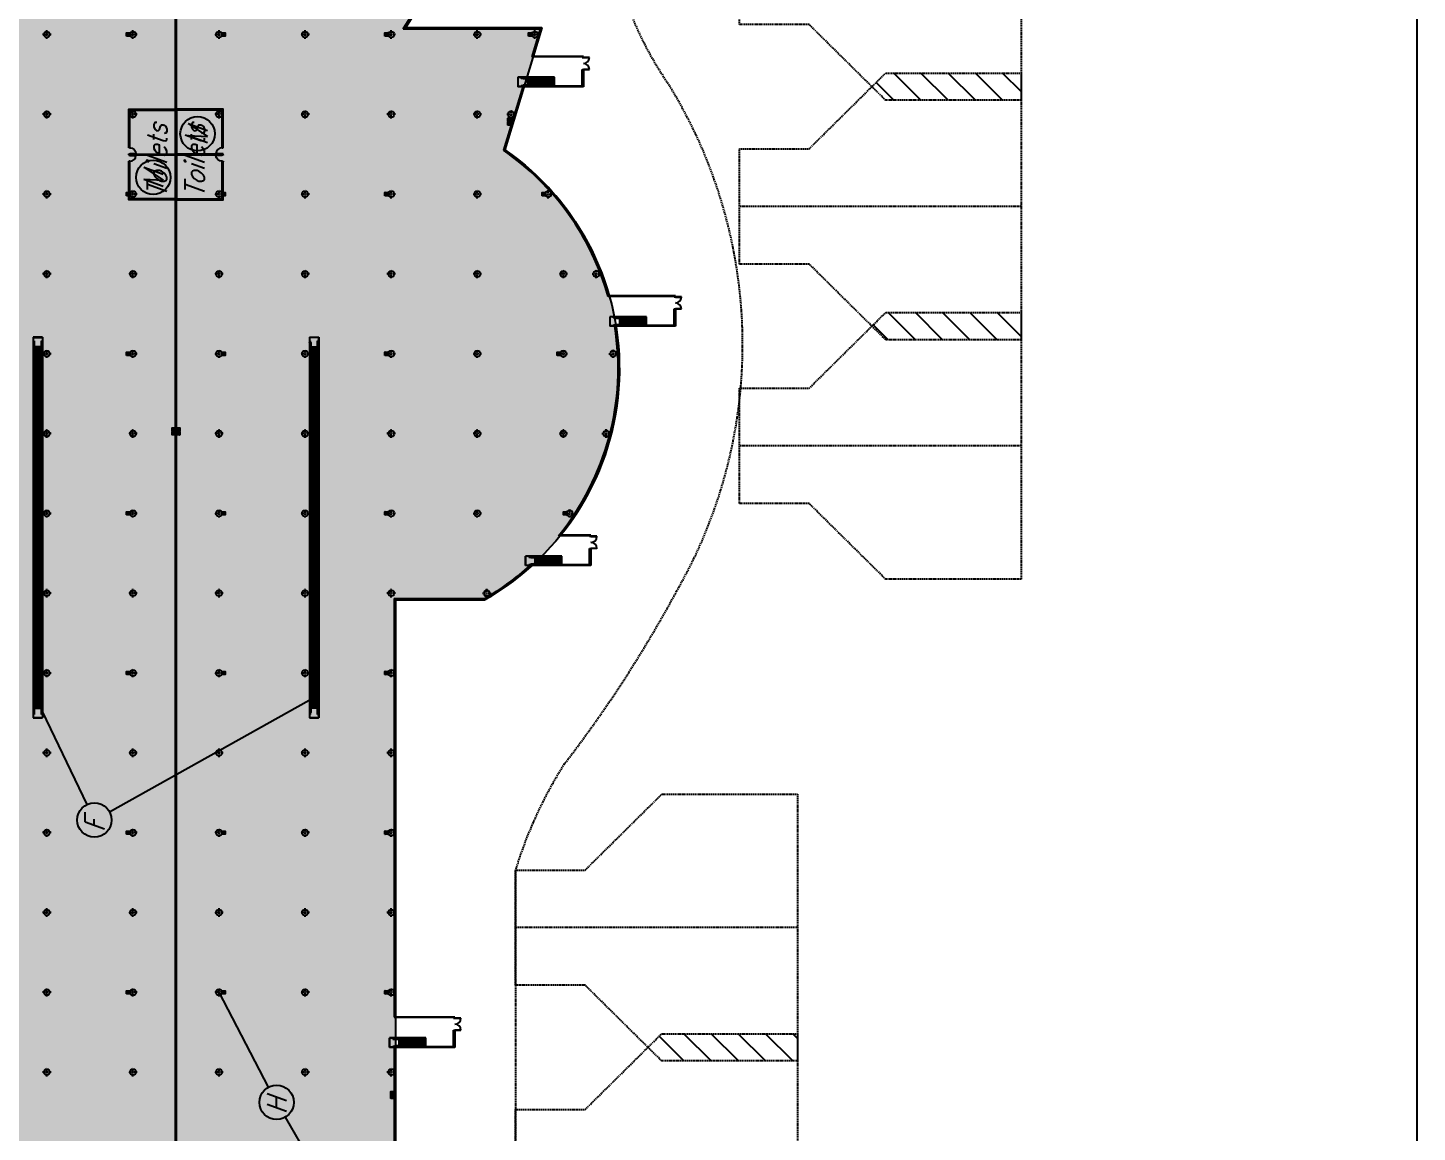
# Model space of a CAD drawing. Header units: millimetres. Extents: x -1 to 12300, y -1929 to 2470.
# Drawn here: x 6212 to 6441.1, y -812.4 to -630.3 of the extents above; entities that cross this region are included whole.
import ezdxf

# ---------------------------------------------------------------- set-up
doc = ezdxf.new("R2010")
doc.units = ezdxf.units.MM
doc.linetypes.add('DASHDOTBERNUZ', pattern=[0.8, 0.4, -0.2, 0, -0.2])
doc.linetypes.add('HIDDENBERNUZ', pattern=[0.3, 0.2, -0.1])
doc.layers.get('0').update_dxf_attribs({"color": 250})
for name, color, linetype in [('01C', 250, 'Continuous'), ('01TXT', 250, 'Continuous'), ('01TXTINCENDIext', 7, 'Continuous'), ('01TXTINCENDIman', 7, 'Continuous'), ('01TXTmaterial', 31, 'Continuous'), ('05CPIL', 250, 'Continuous'), ('0parquing', 250, 'HIDDENBERNUZ'), ('0serveis', 6, 'HIDDENBERNUZ'), ('0Terminal', 250, 'Continuous'), ('_coberta', 7, 'Continuous'), ('espais terminal', 9, 'Continuous')]:
    doc.layers.add(name, color=color, linetype=linetype)
for name, color, linetype, plot in [('_AUXILIAR', 135, 'Continuous', False), ('TR-AUX-OFICINES', 9, 'Continuous', False), ('viewport', 241, 'Continuous', False)]:
    doc.layers.add(name, color=color, linetype=linetype, plot=plot)
doc.styles.add('_PEGATINES', font='romans.shx', dxfattribs={"width": 0.9, "oblique": 20})
pattern_1 = [(90, (18.704966, 37.508332), (-0.01, 6e-19), [])]
pattern_2 = [(360, (37.508332, -17.139966), (2e-18, 0.01), [])]

# ---------------------------------------------------------------- blocks, each defined once
blk = doc.blocks.new('_PIL0')
at = {"color": 3, "linetype": 'DASHDOTBERNUZ', "ltscale": 0.4}
for p, q in [((0.7, 0), (-0.7, 0)), ((0, -0.7), (0, 0.7))]:
    blk.add_line(p, q, dxfattribs=at)
blk.add_circle((0, 0), 0.5)
blk = doc.blocks.new('CINTA')
at = {"layer": '01C', "linetype": 'Continuous'}
h = blk.add_hatch(dxfattribs=at)
h.set_pattern_fill('USER', color=256, scale=0.01, angle=90, pattern_type=0)
h.set_pattern_definition(pattern_1)
h.paths.add_polyline_path([(0.12, 0.58), (0.12, 62.2), (0.2, 62.2), (0.2, 0.58)])
h = blk.add_hatch(dxfattribs=at)
h.set_pattern_fill('USER', color=256, scale=0.01, angle=90, pattern_type=0)
h.set_pattern_definition(pattern_1)
h.paths.add_polyline_path([(1.37, 0.58), (1.37, 62.2), (1.44, 62.2), (1.44, 0.58)])
h = blk.add_hatch(dxfattribs=at)
h.set_pattern_fill('USER', color=256, scale=0.05, angle=90, pattern_type=0)
h.set_pattern_definition([(90, (28.7643, 81.89081), (-0.05, 3e-18), [])])
h.paths.add_polyline_path([(0.23, 61.2), (0.23, 1.58), (1.33, 1.58), (1.33, 61.2)])
h.paths.add_polyline_path([(0.79, 59.2), (0.79, 59.25), (0.78, 59.27), (0.77, 59.2)], flags=16)
h.paths.add_polyline_path([(0.78, 57.6), (0.79, 57.61), (0.8, 57.61), (0.79, 57.58)], flags=16)
for p, q in [((0, 62.78), (0, 0)), ((0.03, 62.78), (0, 62.78)), ((1.56, 62.78), (0.03, 62.78)), ((0.03, 62.75), (0.03, 0.03)), ((0.03, 62.75), (1.53, 62.75)), ((0.03, 61.87), (0.03, 61.89)), ((0.12, 62.2), (0.2, 62.2)), ((0.12, 0.58), (0.12, 62.2)), ((0.2, 62.2), (0.2, 0.58)), ((0.23, 61.89), (0.23, 61.9)), ((0.23, 61.87), (0.23, 61.89)), ((1.33, 61.9), (1.33, 61.87)), ((1.37, 62.2), (1.44, 62.2)), ((1.37, 0.58), (1.37, 62.2)), ((1.44, 0.58), (1.44, 62.2)), ((1.53, 62.75), (1.53, 0.03)), ((1.53, 61.89), (1.53, 61.87)), ((1.56, 62.78), (1.56, 0)), ((0.12, 61.87), (0.03, 61.87)), ((0.03, 61.31), (0.12, 61.31)), ((0.23, 61.87), (0.2, 61.87)), ((0.2, 61.31), (0.23, 61.31)), ((0.23, 61.2), (0.23, 61.87)), ((1.33, 61.2), (0.23, 61.2)), ((0.23, 57.01), (0.23, 61.2)), ((1.33, 61.87), (1.33, 61.2)), ((1.37, 61.87), (1.33, 61.87)), ((1.33, 61.31), (1.37, 61.31)), ((1.33, 61.2), (1.33, 56.77)), ((1.53, 61.87), (1.44, 61.87)), ((1.53, 61.31), (1.44, 61.31)), ((0.23, 6), (0.23, 57.01)), ((1.33, 56.77), (1.33, 5.76)), ((0.23, 1.58), (0.23, 6)), ((1.33, 5.76), (1.33, 1.58)), ((0, 0), (0.03, 0)), ((0.03, 1.47), (0.12, 1.47)), ((0.03, 0.88), (0.03, 0.91)), ((0.03, 0.91), (0.12, 0.91)), ((1.53, 0.03), (0.03, 0.03)), ((0.03, 0), (1.56, 0)), ((0.2, 0.58), (0.12, 0.58)), ((0.2, 1.47), (0.23, 1.47)), ((0.2, 0.91), (0.23, 0.91)), ((0.23, 1.58), (1.33, 1.58)), ((0.23, 0.91), (0.23, 1.58)), ((0.23, 0.89), (0.23, 0.91)), ((0.23, 0.88), (0.23, 0.89)), ((1.33, 1.58), (1.33, 0.91)), ((1.37, 1.47), (1.33, 1.47)), ((1.33, 0.91), (1.37, 0.91)), ((1.33, 0.91), (1.33, 0.88)), ((1.44, 0.58), (1.37, 0.58)), ((1.44, 1.47), (1.53, 1.47)), ((1.44, 0.91), (1.53, 0.91)), ((1.53, 0.91), (1.53, 0.88))]:
    blk.add_line(p, q, dxfattribs=at)
for centre, radius, start, end in [((0.05, 61.89), 0.0175, 109.4849, 173.4157), ((0.18, 61.51), 0.417, 97.1878, 108.3507), ((0.11, 61.5), 0.428, 74.9655, 77.6554), ((0.21, 61.9), 0.0175, 8.7267, 73.4382), ((1.35, 61.9), 0.0175, 106.5618, 171.2733), ((1.46, 61.5), 0.428, 102.3446, 105.0345), ((1.39, 61.51), 0.417, 71.6493, 82.8122), ((1.51, 61.89), 0.0175, 6.5843, 70.5151), ((0.05, 0.89), 0.0175, 186.5843, 250.5151), ((0.18, 1.27), 0.417, 251.6493, 262.8122), ((0.11, 1.28), 0.428, 282.3446, 285.0345), ((0.21, 0.88), 0.0175, 286.5618, 351.2733), ((1.35, 0.88), 0.0175, 188.7267, 253.4382), ((1.46, 1.28), 0.428, 254.9655, 257.6554), ((1.39, 1.27), 0.417, 277.1878, 288.3507), ((1.51, 0.89), 0.0175, 289.4849, 353.4157)]:
    blk.add_arc(centre, radius, start, end, dxfattribs=at)
blk = doc.blocks.new('A$C47A048D5')
at = {"layer": '01C', "linetype": 'Continuous'}
h = blk.add_hatch(dxfattribs=at)
h.set_pattern_fill('USER', color=256, scale=0.01, pattern_type=0)
h.set_pattern_definition(pattern_2)
h.paths.add_polyline_path([(6.02, 1.37), (6.02, 1.44), (0.57, 1.44), (0.57, 1.37)])
h = blk.add_hatch(dxfattribs=at)
h.set_pattern_fill('USER', color=256, scale=0.01, pattern_type=0)
h.set_pattern_definition(pattern_2)
h.paths.add_polyline_path([(6.02, 0.12), (6.02, 0.2), (0.57, 0.2), (0.57, 0.12)])
for p, q in [((6.02, 1.56), (0, 1.56)), ((0, 1.56), (0, 1.53)), ((0, 1.53), (0, 0)), ((6.02, 0), (0, 0)), ((6.02, 1.53), (0.03, 1.53)), ((0.03, 0.03), (0.03, 1.53)), ((6.02, 0.03), (0.03, 0.03)), ((0.57, 1.37), (0.57, 1.44)), ((0.57, 1.44), (6.02, 1.44)), ((6.02, 1.37), (0.57, 1.37)), ((0.57, 0.12), (0.57, 0.2)), ((0.57, 0.2), (6.02, 0.2)), ((0.57, 0.12), (6.02, 0.12)), ((0.88, 1.53), (0.91, 1.53)), ((0.88, 1.33), (0.89, 1.33)), ((0.91, 0.23), (0.88, 0.23)), ((0.91, 0.03), (0.88, 0.03)), ((0.89, 1.33), (0.91, 1.33)), ((0.91, 1.53), (0.91, 1.44)), ((0.91, 1.37), (0.91, 1.33)), ((0.91, 1.33), (1.58, 1.33)), ((1.58, 0.23), (0.91, 0.23)), ((0.91, 0.23), (0.91, 0.2)), ((0.91, 0.12), (0.91, 0.03)), ((1.47, 1.53), (1.47, 1.44)), ((1.47, 1.37), (1.47, 1.33)), ((1.47, 0.2), (1.47, 0.23)), ((1.47, 0.12), (1.47, 0.03)), ((1.58, 1.33), (1.58, 0.23)), ((1.58, 1.33), (6, 1.33)), ((1.58, 1.28), (6.02, 1.28)), ((1.58, 1.23), (6.02, 1.23)), ((1.58, 1.18), (6.02, 1.18)), ((1.58, 1.13), (6.02, 1.13)), ((1.58, 1.08), (6.02, 1.08)), ((1.58, 1.03), (6.02, 1.03)), ((1.58, 0.98), (6.02, 0.98)), ((1.58, 0.93), (6.02, 0.93)), ((1.58, 0.88), (6.02, 0.88)), ((1.58, 0.83), (6.02, 0.83)), ((1.58, 0.78), (6.02, 0.78)), ((1.58, 0.73), (6.02, 0.73)), ((1.58, 0.68), (6.02, 0.68)), ((1.58, 0.63), (6.02, 0.63)), ((1.58, 0.58), (6.02, 0.58)), ((1.58, 0.53), (6.02, 0.53)), ((1.58, 0.48), (6.02, 0.48)), ((1.58, 0.43), (6.02, 0.43)), ((1.58, 0.38), (6.02, 0.38)), ((1.58, 0.33), (6.02, 0.33)), ((1.58, 0.28), (6.02, 0.28)), ((5.76, 0.23), (1.58, 0.23)), ((1.58, 0.23), (6.02, 0.23)), ((6.02, 0.23), (5.76, 0.23)), ((6, 1.33), (6.02, 1.33))]:
    blk.add_line(p, q, dxfattribs=at)
at = {"layer": '01C'}
blk.add_line((6.02, 0), (6.02, 1.56), dxfattribs=at)
at = {"layer": '01C', "linetype": 'Continuous'}
for centre, radius, start, end in [((1.27, 1.39), 0.417, 161.6493, 172.8122), ((1.27, 0.18), 0.417, 187.1878, 198.3507), ((1.28, 1.46), 0.428, 192.3446, 195.0345), ((0.88, 1.35), 0.0175, 196.5618, 261.2733), ((0.88, 0.21), 0.0175, 98.7267, 163.4382), ((1.28, 0.11), 0.428, 164.9655, 167.6554), ((0.89, 1.51), 0.0175, 96.5843, 160.5151), ((0.89, 0.05), 0.0175, 199.4849, 263.4157)]:
    blk.add_arc(centre, radius, start, end, dxfattribs=at)
blk = doc.blocks.new('Porta')
at = {"layer": '01C'}
for p, q in [((0, 0.03), (-1, 0.03)), ((-1, 0.03), (-1, 0)), ((-1, 0), (0, 0)), ((0, 1.08), (0, 1)), ((0.2, 1.08), (0, 1.08)), ((0, 1), (0.2, 1)), ((0, 0), (0, 0.03)), ((0, 0), (0, -0.08)), ((0.2, 0), (0, 0)), ((0.2, 1), (0.2, 1.08)), ((0.2, -0.08), (0.2, 0)), ((0, -0.08), (0.2, -0.08))]:
    blk.add_line(p, q, dxfattribs=at)
blk.add_arc((0, 0), 1, 90.0219, 178.0808, dxfattribs=at)
blk = doc.blocks.new('A$C3C027024')
at = {"layer": '01C', "xscale": -1, "rotation": 269.9999888699887}
blk.add_blockref('Porta', (0.11, -0.2), dxfattribs=at)
at = {"layer": '01C', "rotation": 89.99998887030172}
blk.add_blockref('Porta', (-0.11, -0.2), dxfattribs=at)
blk = doc.blocks.new('A$C527012DD')
at = {"layer": '01C'}
for p, q in [((0.2, 8.61), (0.2, 14.8)), ((0.2, 14.8), (7.7, 14.8)), ((0.2, 7.42), (0.2, 7.58)), ((0.2, 7.58), (7.7, 7.58)), ((0.2, 7.42), (7.7, 7.42)), ((0.2, 0.2), (0.2, 6.39)), ((7.7, 0.2), (0.2, 0.2))]:
    blk.add_line(p, q, dxfattribs=at)
for points in [[(0, 8.61), (0, 15), (7.9, 15), (7.9, 0), (0, 0), (0, 6.39)], [(0, 7.42), (0, 7.58)]]:
    blk.add_lwpolyline(points, dxfattribs=at)
at = {"layer": '_coberta', "rotation": 90}
blk.add_blockref('A$C3C027024', (0, 7.5), dxfattribs=at)
blk = doc.blocks.new('portadoble')
at = {"layer": '01C'}
for p, q in [((0, -0.2), (0, 0)), ((0, 0), (0.08, 0)), ((0.08, 0), (0.08, -0.2)), ((2.08, 0), (2.08, -0.2)), ((2.15, 0), (2.08, 0)), ((2.15, -0.2), (2.15, 0)), ((0.08, -0.2), (0, -0.2)), ((0.08, -1.2), (0.08, -0.2)), ((0.08, -0.2), (0.11, -0.2)), ((0.11, -1.2), (0.08, -1.2)), ((0.11, -0.2), (0.11, -1.2)), ((2.04, -0.2), (2.04, -1.2)), ((2.08, -0.2), (2.04, -0.2)), ((2.04, -1.2), (2.08, -1.2)), ((2.08, -1.2), (2.08, -0.2)), ((2.08, -0.2), (2.15, -0.2))]:
    blk.add_line(p, q, dxfattribs=at)
for centre, start, end in [((0.07, -0.2), 271.9192, 359.9782), ((2.08, -0.2), 180.0219, 268.0808)]:
    blk.add_arc(centre, 1, start, end, dxfattribs=at)
blk = doc.blocks.new('A$C39DC0D00')
at = {"layer": '01TXTINCENDIext'}
h = blk.add_hatch(color=7, dxfattribs=at)
h.dxf.hatch_style = 1
h.paths.add_polyline_path([(0.53, 0.54), (0, 0.54), (0, 0), (0.53, 0)])
h.paths.add_polyline_path([(0.51, 0.51), (0.51, 0.03, -0.414214), (0.5, 0.02), (0.03, 0.02, -0.414214), (0.02, 0.03), (0.02, 0.51, -0.414214), (0.03, 0.52), (0.5, 0.52, -0.414214)], flags=16)
h.paths.add_polyline_path([(0.35, 0.45), (0.34, 0.44), (0.34, 0.45), (0.33, 0.45), (0.32, 0.45), (0.32, 0.45), (0.31, 0.45), (0.31, 0.45), (0.29, 0.45), (0.27, 0.45), (0.27, 0.45), (0.27, 0.45), (0.27, 0.45), (0.27, 0.44), (0.27, 0.44), (0.28, 0.43), (0.28, 0.42, -0.120407), (0.33, 0.4, -0.22624), (0.33, 0.39), (0.33, 0.05, -0.414214), (0.32, 0.04), (0.21, 0.04, -0.414214), (0.19, 0.05), (0.19, 0.08), (0.17, 0.08), (0.17, 0.08), (0.17, 0.1), (0.17, 0.1), (0.17, 0.11), (0.17, 0.11), (0.17, 0.14), (0.17, 0.14), (0.17, 0.14), (0.17, 0.17), (0.16, 0.19), (0.14, 0.24), (0.13, 0.27), (0.12, 0.29), (0.12, 0.31), (0.11, 0.33), (0.11, 0.35), (0.11, 0.38), (0.12, 0.39), (0.13, 0.4), (0.14, 0.42), (0.15, 0.43), (0.16, 0.44), (0.18, 0.44), (0.2, 0.45), (0.22, 0.46), (0.24, 0.46), (0.25, 0.46), (0.25, 0.46), (0.28, 0.48), (0.31, 0.49), (0.33, 0.5), (0.33, 0.49), (0.32, 0.49), (0.29, 0.47), (0.28, 0.47), (0.29, 0.47), (0.31, 0.46), (0.33, 0.46), (0.35, 0.45), (0.35, 0.45)], flags=0)
h.paths.add_polyline_path([(0.25, 0.44), (0.25, 0.44), (0.25, 0.44), (0.25, 0.44), (0.25, 0.43), (0.24, 0.42, 0.110621), (0.2, 0.4, 0.22624), (0.19, 0.39), (0.19, 0.1), (0.19, 0.1), (0.18, 0.1), (0.18, 0.11), (0.19, 0.11), (0.19, 0.14), (0.18, 0.14), (0.18, 0.15), (0.18, 0.17), (0.17, 0.2), (0.16, 0.23), (0.14, 0.27), (0.13, 0.3), (0.13, 0.33), (0.12, 0.35), (0.13, 0.37), (0.13, 0.39), (0.14, 0.41), (0.16, 0.42), (0.18, 0.43), (0.21, 0.44), (0.22, 0.44)], flags=0)
h = blk.add_hatch(color=10, dxfattribs=at)
h.paths.add_polyline_path([(0.51, 0.51, 0.414214), (0.5, 0.52), (0.03, 0.52, 0.414214), (0.02, 0.51), (0.02, 0.03, 0.414214), (0.03, 0.02), (0.5, 0.02, 0.414214), (0.51, 0.03)])
h.paths.add_polyline_path([(0.12, 0.31), (0.11, 0.33), (0.11, 0.35), (0.11, 0.38), (0.12, 0.39), (0.13, 0.4), (0.14, 0.42), (0.15, 0.43), (0.16, 0.44), (0.18, 0.44), (0.2, 0.45), (0.22, 0.46), (0.24, 0.46), (0.25, 0.46), (0.25, 0.46), (0.28, 0.48), (0.31, 0.49), (0.33, 0.5), (0.33, 0.49), (0.32, 0.49), (0.29, 0.47), (0.28, 0.47), (0.29, 0.47), (0.31, 0.46), (0.33, 0.46), (0.35, 0.45), (0.35, 0.45), (0.35, 0.45), (0.34, 0.44), (0.34, 0.45), (0.33, 0.45), (0.32, 0.45), (0.32, 0.45), (0.31, 0.45), (0.31, 0.45), (0.29, 0.45), (0.27, 0.45), (0.27, 0.45), (0.27, 0.45), (0.27, 0.45), (0.27, 0.44), (0.27, 0.44), (0.28, 0.43), (0.28, 0.42, -0.120407), (0.33, 0.4, -0.22624), (0.33, 0.39), (0.33, 0.05, -0.414214), (0.32, 0.04), (0.21, 0.04, -0.414214), (0.19, 0.05), (0.19, 0.08), (0.17, 0.08), (0.17, 0.08), (0.17, 0.1), (0.17, 0.1), (0.17, 0.11), (0.17, 0.11), (0.17, 0.14), (0.17, 0.14), (0.17, 0.14), (0.17, 0.17), (0.16, 0.19), (0.14, 0.24), (0.13, 0.27), (0.12, 0.29)], flags=16)
h.paths.add_polyline_path([(0.13, 0.33), (0.12, 0.35), (0.13, 0.37), (0.13, 0.39), (0.14, 0.41), (0.16, 0.42), (0.18, 0.43), (0.21, 0.44), (0.22, 0.44), (0.25, 0.44), (0.25, 0.44), (0.25, 0.44), (0.25, 0.44), (0.25, 0.43), (0.24, 0.42, 0.110621), (0.2, 0.4, 0.22624), (0.19, 0.39), (0.19, 0.1), (0.19, 0.1), (0.18, 0.1), (0.18, 0.11), (0.19, 0.11), (0.19, 0.14), (0.18, 0.14), (0.18, 0.15), (0.18, 0.17), (0.17, 0.2), (0.16, 0.23), (0.14, 0.27), (0.13, 0.3)], flags=0)
h.paths.add_polyline_path([(0.19, 0.39, -0.22624), (0.2, 0.4, -0.110621), (0.24, 0.42), (0.25, 0.43), (0.25, 0.44), (0.25, 0.44), (0.25, 0.44), (0.25, 0.44), (0.22, 0.44), (0.21, 0.44), (0.18, 0.43), (0.16, 0.42), (0.14, 0.41), (0.13, 0.39), (0.13, 0.37), (0.12, 0.35), (0.13, 0.33), (0.13, 0.3), (0.14, 0.27), (0.16, 0.23), (0.17, 0.2), (0.18, 0.17), (0.18, 0.15), (0.18, 0.14), (0.19, 0.14), (0.19, 0.11), (0.18, 0.11), (0.18, 0.1), (0.19, 0.1), (0.19, 0.1)], flags=0)
h = blk.add_hatch(color=255, dxfattribs=at)
h.paths.add_polyline_path([(0.33, 0.39, 0.22624), (0.33, 0.4, 0.120407), (0.28, 0.42), (0.28, 0.43), (0.27, 0.44), (0.27, 0.44), (0.27, 0.45), (0.27, 0.45), (0.27, 0.45), (0.27, 0.45), (0.29, 0.45), (0.31, 0.45), (0.31, 0.45), (0.32, 0.45), (0.32, 0.45), (0.33, 0.45), (0.34, 0.45), (0.34, 0.44), (0.35, 0.45), (0.35, 0.45), (0.35, 0.45), (0.33, 0.46), (0.31, 0.46), (0.29, 0.47), (0.28, 0.47), (0.29, 0.47), (0.32, 0.49), (0.33, 0.49), (0.33, 0.5), (0.31, 0.49), (0.28, 0.48), (0.25, 0.46), (0.25, 0.46), (0.24, 0.46), (0.22, 0.46), (0.2, 0.45), (0.18, 0.44), (0.16, 0.44), (0.15, 0.43), (0.14, 0.42), (0.13, 0.4), (0.12, 0.39), (0.11, 0.38), (0.11, 0.35), (0.11, 0.33), (0.12, 0.31), (0.12, 0.29), (0.13, 0.27), (0.14, 0.24), (0.16, 0.19), (0.17, 0.17), (0.17, 0.14), (0.17, 0.14), (0.17, 0.14), (0.17, 0.11), (0.17, 0.11), (0.17, 0.1), (0.17, 0.1), (0.17, 0.08), (0.17, 0.08), (0.19, 0.08), (0.19, 0.05, 0.414214), (0.21, 0.04), (0.32, 0.04, 0.414214), (0.33, 0.05)])
h.paths.add_polyline_path([(0.19, 0.1), (0.19, 0.1), (0.18, 0.1), (0.18, 0.11), (0.19, 0.11), (0.19, 0.14), (0.18, 0.14), (0.18, 0.15), (0.18, 0.17), (0.17, 0.2), (0.16, 0.23), (0.14, 0.27), (0.13, 0.3), (0.13, 0.33), (0.12, 0.35), (0.13, 0.37), (0.13, 0.39), (0.14, 0.41), (0.16, 0.42), (0.18, 0.43), (0.21, 0.44), (0.22, 0.44), (0.25, 0.44), (0.25, 0.44), (0.25, 0.44), (0.25, 0.44), (0.25, 0.43), (0.24, 0.42, 0.110621), (0.2, 0.4, 0.22624), (0.19, 0.39)], flags=16)
blk.add_hatch(color=10, dxfattribs=at).paths.add_polyline_path([(0.19, 0.39, -0.22624), (0.2, 0.4, -0.110621), (0.24, 0.42), (0.25, 0.43), (0.25, 0.44), (0.25, 0.44), (0.25, 0.44), (0.25, 0.44), (0.22, 0.44), (0.21, 0.44), (0.18, 0.43), (0.16, 0.42), (0.14, 0.41), (0.13, 0.39), (0.13, 0.37), (0.12, 0.35), (0.13, 0.33), (0.13, 0.3), (0.14, 0.27), (0.16, 0.23), (0.17, 0.2), (0.18, 0.17), (0.18, 0.15), (0.18, 0.14), (0.19, 0.14), (0.19, 0.11), (0.18, 0.11), (0.18, 0.1), (0.19, 0.1), (0.19, 0.1)])
at = {"layer": '01TXTINCENDIext', "color": 255}
for p, q in [((0.02, 0.03), (0.02, 0.51)), ((0.03, 0.52), (0.5, 0.52)), ((0.5, 0.02), (0.03, 0.02)), ((0.51, 0.51), (0.51, 0.03))]:
    blk.add_line(p, q, dxfattribs=at)
at = {"layer": '01TXTINCENDIext', "color": 7}
blk.add_lwpolyline([(0, 0.54), (0.53, 0.54), (0.53, 0), (0, 0)], close=True, dxfattribs=at)
at = {"layer": '01TXTINCENDIext', "color": 255}
for points in [[(0.28, 0.42), (0.28, 0.43), (0.27, 0.44), (0.27, 0.44), (0.27, 0.45), (0.27, 0.45), (0.27, 0.45), (0.27, 0.45), (0.29, 0.45), (0.31, 0.45), (0.31, 0.45), (0.32, 0.45), (0.32, 0.45), (0.33, 0.45), (0.34, 0.45), (0.34, 0.44), (0.35, 0.45), (0.35, 0.45), (0.35, 0.45), (0.33, 0.46), (0.31, 0.46), (0.29, 0.47), (0.28, 0.47), (0.29, 0.47), (0.32, 0.49), (0.33, 0.49), (0.33, 0.5), (0.31, 0.49), (0.28, 0.48), (0.25, 0.46), (0.25, 0.46), (0.24, 0.46), (0.22, 0.46), (0.2, 0.45), (0.18, 0.44), (0.16, 0.44), (0.15, 0.43), (0.14, 0.42), (0.13, 0.4), (0.12, 0.39), (0.11, 0.38), (0.11, 0.35), (0.11, 0.33), (0.12, 0.31), (0.12, 0.29), (0.13, 0.27), (0.14, 0.24), (0.16, 0.19), (0.17, 0.17), (0.17, 0.14), (0.17, 0.14), (0.17, 0.14), (0.17, 0.11), (0.17, 0.11), (0.17, 0.1), (0.17, 0.1), (0.17, 0.08), (0.17, 0.08), (0.19, 0.08)], [(0.19, 0.1), (0.19, 0.1), (0.18, 0.1), (0.18, 0.11), (0.19, 0.11), (0.19, 0.14), (0.18, 0.14), (0.18, 0.15), (0.18, 0.17), (0.17, 0.2), (0.16, 0.23), (0.14, 0.27), (0.13, 0.3), (0.13, 0.33), (0.12, 0.35), (0.13, 0.37), (0.13, 0.39), (0.14, 0.41), (0.16, 0.42), (0.18, 0.43), (0.21, 0.44), (0.22, 0.44), (0.25, 0.44), (0.25, 0.44), (0.25, 0.44), (0.25, 0.44), (0.25, 0.43), (0.24, 0.42)], [(0.19, 0.39), (0.19, 0.1)]]:
    blk.add_lwpolyline(points, dxfattribs=at)
blk.add_lwpolyline([(0.19, 0.08), (0.19, 0.05, 0.414214), (0.21, 0.04), (0.32, 0.04, 0.414214), (0.33, 0.05), (0.33, 0.39)], format="xyb", dxfattribs=at)
for centre, radius, start, end in [((0.03, 0.51), 0.0144, 90, 180), ((0.03, 0.03), 0.0144, 180, 270), ((0.21, 0.39), 0.0128, 129.008, 180), ((0.26, 0.32), 0.105, 103.7582, 129.008), ((0.26, 0.32), 0.105, 50.992, 78.4551), ((0.32, 0.39), 0.0128, 0, 50.992), ((0.5, 0.51), 0.0144, 0, 90), ((0.5, 0.03), 0.0144, 270, 0)]:
    blk.add_arc(centre, radius, start, end, dxfattribs=at)
blk = doc.blocks.new('MANGERA')
at = {"layer": '01TXTINCENDIext'}
h = blk.add_hatch(color=7, dxfattribs=at)
h.dxf.hatch_style = 1
h.paths.add_polyline_path([(0.53, 0.54), (0, 0.54), (0, 0), (0.53, 0)])
h.paths.add_polyline_path([(0.03, 0.52), (0.5, 0.52, -0.414214), (0.51, 0.51), (0.51, 0.03, -0.414214), (0.5, 0.02), (0.03, 0.02, -0.414214), (0.02, 0.03), (0.02, 0.51, -0.414214)], flags=16)
h.paths.add_polyline_path([(0.1, 0.49), (0.11, 0.49), (0.11, 0.2), (0.1, 0.2)], flags=0)
h.paths.add_polyline_path([(0.15, 0.48), (0.15, 0.18, -1), (0.12, 0.18), (0.12, 0.48, -1)], flags=0)
h.paths.add_polyline_path([(0.19, 0.48), (0.19, 0.2, -1), (0.16, 0.2), (0.16, 0.48, -1)], flags=0)
h.paths.add_polyline_path([(0.22, 0.48), (0.22, 0.2, -1), (0.2, 0.2), (0.2, 0.48, -1)], flags=0)
h.paths.add_polyline_path([(0.26, 0.48), (0.26, 0.2, -1), (0.23, 0.2), (0.23, 0.48, -1)], flags=0)
h.paths.add_polyline_path([(0.3, 0.48), (0.3, 0.2, -1), (0.27, 0.2), (0.27, 0.48, -1)], flags=0)
h.paths.add_polyline_path([(0.31, 0.49), (0.31, 0.49), (0.31, 0.35), (0.37, 0.35, -25.210419), (0.37, 0.35), (0.31, 0.35), (0.31, 0.2), (0.31, 0.2)], flags=0)
h.paths.add_polyline_path([(0.11, 0.16), (0.15, 0.16), (0.15, 0.15), (0.11, 0.15)], flags=0)
h.paths.add_polyline_path([(0.4, 0.38), (0.4, 0.35), (0.37, 0.35, -0.36031)], flags=0)
h.paths.add_polyline_path([(0.12, 0.15), (0.15, 0.15), (0.15, 0.12), (0.12, 0.12)], flags=0)
h.paths.add_polyline_path([(0.37, 0.35), (0.4, 0.35), (0.4, 0.32, -0.36031)], flags=0)
h.paths.add_polyline_path([(0.41, 0.38, -0.36031), (0.44, 0.35), (0.41, 0.35)], flags=0)
h.paths.add_polyline_path([(0.11, 0.12), (0.15, 0.12), (0.15, 0.11), (0.11, 0.11)], flags=0)
h.paths.add_polyline_path([(0.41, 0.35), (0.44, 0.35, -0.36031), (0.41, 0.32)], flags=0)
h.paths.add_polyline_path([(0.12, 0.1), (0.15, 0.1), (0.14, 0.07), (0.12, 0.07)], flags=0)
h.paths.add_polyline_path([(0.13, 0.06), (0.14, 0.06), (0.14, 0.05), (0.13, 0.05)], flags=0)
h = blk.add_hatch(color=10, dxfattribs=at)
h.paths.add_polyline_path([(0.03, 0.52, 0.414214), (0.02, 0.51), (0.02, 0.03, 0.414214), (0.03, 0.02), (0.5, 0.02, 0.414214), (0.51, 0.03), (0.51, 0.51, 0.414214), (0.5, 0.52)])
h.paths.add_polyline_path([(0.37, 0.35), (0.31, 0.35), (0.31, 0.2), (0.31, 0.2), (0.31, 0.49), (0.31, 0.49), (0.31, 0.35), (0.37, 0.35, -25.210419)], flags=16)
h.paths.add_polyline_path([(0.41, 0.38, -0.36031), (0.44, 0.35), (0.41, 0.35)], flags=0)
h.paths.add_polyline_path([(0.4, 0.38), (0.4, 0.35), (0.37, 0.35, -0.36031)], flags=0)
h.paths.add_polyline_path([(0.44, 0.35, -0.36031), (0.41, 0.32), (0.41, 0.35)], flags=0)
h.paths.add_polyline_path([(0.4, 0.35), (0.4, 0.32, -0.36031), (0.37, 0.35)], flags=0)
h.paths.add_polyline_path([(0.3, 0.2, -1), (0.27, 0.2), (0.27, 0.48, -1), (0.3, 0.48)], flags=16)
h.paths.add_polyline_path([(0.26, 0.2, -1), (0.23, 0.2), (0.23, 0.48, -1), (0.26, 0.48)], flags=16)
h.paths.add_polyline_path([(0.22, 0.2, -1), (0.2, 0.2), (0.2, 0.48, -1), (0.22, 0.48)], flags=16)
h.paths.add_polyline_path([(0.19, 0.2, -1), (0.16, 0.2), (0.16, 0.48, -1), (0.19, 0.48)], flags=16)
h.paths.add_polyline_path([(0.15, 0.18, -1), (0.12, 0.18), (0.12, 0.48, -1), (0.15, 0.48)], flags=16)
h.paths.add_polyline_path([(0.11, 0.2), (0.1, 0.2), (0.1, 0.49), (0.11, 0.49)], flags=16)
h.paths.add_polyline_path([(0.15, 0.16), (0.15, 0.15), (0.11, 0.15), (0.11, 0.16)], flags=16)
h.paths.add_polyline_path([(0.15, 0.15), (0.15, 0.12), (0.12, 0.12), (0.12, 0.15)], flags=16)
h.paths.add_polyline_path([(0.15, 0.12), (0.15, 0.11), (0.11, 0.11), (0.11, 0.12)], flags=16)
h.paths.add_polyline_path([(0.15, 0.1), (0.14, 0.07), (0.12, 0.07), (0.12, 0.1)], flags=16)
h.paths.add_polyline_path([(0.14, 0.06), (0.14, 0.05), (0.13, 0.05), (0.13, 0.06)], flags=16)
h = blk.add_hatch(color=7, dxfattribs=at)
h.dxf.hatch_style = 1
h.paths.add_polyline_path([(0.15, 0.48, 1), (0.12, 0.48), (0.12, 0.18, 1), (0.15, 0.18)])
h.paths.add_polyline_path([(0.19, 0.48, 1), (0.16, 0.48), (0.16, 0.2, 1), (0.19, 0.2)])
h.paths.add_polyline_path([(0.22, 0.48, 1), (0.2, 0.48), (0.2, 0.2, 1), (0.22, 0.2)])
h.paths.add_polyline_path([(0.26, 0.48, 1), (0.23, 0.48), (0.23, 0.2, 1), (0.26, 0.2)])
h.paths.add_polyline_path([(0.3, 0.48, 1), (0.27, 0.48), (0.27, 0.2, 1), (0.3, 0.2)])
h.paths.add_polyline_path([(0.11, 0.49), (0.1, 0.49), (0.1, 0.2), (0.11, 0.2)])
h.paths.add_polyline_path([(0.31, 0.49), (0.31, 0.49), (0.31, 0.2), (0.31, 0.2)])
h.paths.add_polyline_path([(0.37, 0.35), (0.31, 0.35), (0.31, 0.35), (0.37, 0.35, 25.210419)])
h.paths.add_polyline_path([(0.37, 0.35), (0.4, 0.35), (0.4, 0.32, -0.36031)], flags=16)
h.paths.add_polyline_path([(0.37, 0.35, -0.36031), (0.4, 0.38), (0.4, 0.35)], flags=16)
h.paths.add_polyline_path([(0.41, 0.35), (0.44, 0.35, -0.36031), (0.41, 0.32)], flags=16)
h.paths.add_polyline_path([(0.41, 0.35), (0.41, 0.38, -0.36031), (0.44, 0.35)], flags=16)
h.paths.add_polyline_path([(0.15, 0.16), (0.11, 0.16), (0.11, 0.15), (0.15, 0.15)])
h.paths.add_polyline_path([(0.15, 0.15), (0.12, 0.15), (0.12, 0.12), (0.15, 0.12)])
h.paths.add_polyline_path([(0.15, 0.12), (0.11, 0.12), (0.11, 0.11), (0.15, 0.11)])
h.paths.add_polyline_path([(0.15, 0.1), (0.12, 0.1), (0.12, 0.07), (0.14, 0.07)])
h.paths.add_polyline_path([(0.14, 0.06), (0.13, 0.06), (0.13, 0.05), (0.14, 0.05)])
at = {"layer": '01TXTINCENDIext', "color": 255}
for p, q in [((0.02, 0.03), (0.02, 0.51)), ((0.03, 0.52), (0.5, 0.52)), ((0.5, 0.02), (0.03, 0.02)), ((0.37, 0.35), (0.31, 0.35)), ((0.37, 0.35), (0.31, 0.35)), ((0.4, 0.35), (0.37, 0.35)), ((0.4, 0.35), (0.37, 0.35)), ((0.4, 0.38), (0.4, 0.35)), ((0.4, 0.35), (0.4, 0.32)), ((0.41, 0.38), (0.41, 0.35)), ((0.41, 0.35), (0.41, 0.32)), ((0.44, 0.35), (0.41, 0.35)), ((0.44, 0.35), (0.41, 0.35)), ((0.51, 0.51), (0.51, 0.03))]:
    blk.add_line(p, q, dxfattribs=at)
at = {"layer": '01TXTINCENDIext', "color": 7}
blk.add_lwpolyline([(0, 0.54), (0.53, 0.54), (0.53, 0), (0, 0)], close=True, dxfattribs=at)
at = {"layer": '01TXTINCENDIext', "color": 255}
for points in [[(0.1, 0.49), (0.11, 0.49), (0.11, 0.2), (0.1, 0.2)], [(0.11, 0.16), (0.15, 0.16), (0.15, 0.15), (0.11, 0.15)], [(0.11, 0.12), (0.15, 0.12), (0.15, 0.11), (0.11, 0.11)], [(0.12, 0.15), (0.15, 0.15), (0.15, 0.12), (0.12, 0.12)], [(0.12, 0.1), (0.15, 0.1), (0.14, 0.07), (0.12, 0.07)], [(0.13, 0.06), (0.14, 0.06), (0.14, 0.05), (0.13, 0.05)], [(0.31, 0.49), (0.31, 0.49), (0.31, 0.2), (0.31, 0.2)]]:
    blk.add_lwpolyline(points, close=True, dxfattribs=at)
for points in [[(0.12, 0.18), (0.12, 0.48)], [(0.15, 0.48), (0.15, 0.18)], [(0.16, 0.2), (0.16, 0.48)], [(0.19, 0.48), (0.19, 0.2)], [(0.2, 0.2), (0.2, 0.48)], [(0.22, 0.48), (0.22, 0.2)], [(0.23, 0.2), (0.23, 0.48)], [(0.26, 0.48), (0.26, 0.2)], [(0.27, 0.2), (0.27, 0.48)], [(0.3, 0.48), (0.3, 0.2)]]:
    blk.add_lwpolyline(points, dxfattribs=at)
for centre, radius, start, end in [((0.03, 0.51), 0.0144, 90, 180), ((0.03, 0.03), 0.0144, 180, 270), ((0.13, 0.48), 0.0139, 0, 180), ((0.13, 0.18), 0.0139, 180, 0), ((0.17, 0.48), 0.0139, 0, 180), ((0.17, 0.2), 0.0139, 180, 0), ((0.21, 0.48), 0.0139, 0, 180), ((0.21, 0.2), 0.0139, 180, 0), ((0.25, 0.48), 0.0139, 0, 180), ((0.25, 0.2), 0.0139, 180, 0), ((0.29, 0.48), 0.0139, 0, 180), ((0.29, 0.2), 0.0139, 180, 0), ((0.41, 0.35), 0.0384, 184.543, 175.457), ((0.41, 0.35), 0.0325, 95.3708, 174.6292), ((0.41, 0.35), 0.0325, 185.3708, 264.6292), ((0.41, 0.35), 0.0325, 5.3708, 84.6292), ((0.41, 0.35), 0.0325, 275.3708, 354.6292), ((0.5, 0.51), 0.0144, 0, 90), ((0.5, 0.03), 0.0144, 270, 0)]:
    blk.add_arc(centre, radius, start, end, dxfattribs=at)
blk = doc.blocks.new('PULSADOR')
at = {"layer": '01TXTINCENDIext'}
h = blk.add_hatch(color=10, dxfattribs=at)
h.paths.add_polyline_path([(0.53, 0.54), (0, 0.54), (0, 0), (0.53, 0)])
h.paths.add_polyline_path([(0.03, 0.52), (0.5, 0.52, -0.414214), (0.51, 0.51), (0.51, 0.03, -0.414214), (0.5, 0.02), (0.03, 0.02, -0.414214), (0.02, 0.03), (0.02, 0.51, -0.414214)], flags=16)
h.paths.add_polyline_path([(0.43, 0.27, -1), (0.09, 0.27, -1)], flags=0)
h.paths.add_polyline_path([(0.34, 0.27, -1), (0.19, 0.27, -1)], flags=0)
h = blk.add_hatch(color=7, dxfattribs=at)
h.dxf.hatch_style = 1
h.paths.add_polyline_path([(0.51, 0.51, 0.414214), (0.5, 0.52), (0.03, 0.52, 0.414214), (0.02, 0.51), (0.02, 0.03, 0.414214), (0.03, 0.02), (0.5, 0.02, 0.414214), (0.51, 0.03)])
h.paths.add_polyline_path([(0.43, 0.27, -1), (0.09, 0.27, -1)], flags=16)
h.paths.add_polyline_path([(0.34, 0.27, -1), (0.19, 0.27, -1)], flags=0)
h = blk.add_hatch(color=7, dxfattribs=at)
h.dxf.hatch_style = 1
h.paths.add_polyline_path([(0.34, 0.27, 1), (0.19, 0.27, 1)])
at = {"layer": '01TXTINCENDIext', "color": 255}
for p, q in [((0.02, 0.03), (0.02, 0.51)), ((0.5, 0.02), (0.03, 0.02)), ((0.51, 0.51), (0.51, 0.03))]:
    blk.add_line(p, q, dxfattribs=at)
at = {"layer": '01TXTINCENDIext', "color": 7}
blk.add_lwpolyline([(0, 0.54), (0.53, 0.54), (0.53, 0), (0, 0)], close=True, dxfattribs=at)
for radius in [0.17, 0.075]:
    blk.add_circle((0.26, 0.27), radius, dxfattribs=at)
at = {"layer": '01TXTINCENDIext', "color": 255}
for centre, start, end in [((0.03, 0.51), 90, 180), ((0.03, 0.03), 180, 270), ((0.5, 0.51), 0, 90), ((0.5, 0.03), 270, 0)]:
    blk.add_arc(centre, 0.0144, start, end, dxfattribs=at)

msp = doc.modelspace()

# ---------------------------------------------------------------- hatches: boundary and pattern name
at = {"layer": '0parquing'}
h = msp.add_hatch(dxfattribs=at)
h.set_pattern_fill('ANSI31', color=256)
h.set_pattern_definition([(135, (7267.587, -1846.8883), (-2.245064, -2.245064), [])])
h.paths.add_polyline_path([(6099.895, -1049.445), (6099.895, -1056.945), (6135.853, -1056.945), (6139.026, -1053.195), (6135.853, -1049.445)])
h.paths.add_polyline_path([(6115.39, -976.945), (6115.39, -981.276), (6139.518, -981.276), (6135.853, -976.945)])
h.paths.add_polyline_path([(6115.39, -918.276), (6115.39, -923.162), (6144.383, -923.162), (6146.827, -920.719), (6144.383, -918.276)])
h.paths.add_polyline_path([(6115.39, -860.162), (6115.39, -867.662), (6144.383, -867.662), (6148.134, -863.912), (6144.383, -860.162)])
h.paths.add_polyline_path([(6115.39, -804.662), (6115.39, -812.162), (6144.383, -812.162), (6148.134, -808.412), (6144.383, -804.662)])
h.paths.add_polyline_path([(6078.453, -686.297), (6078.453, -693.797), (6107.446, -693.797), (6111.197, -690.047), (6107.446, -686.297)])
h.paths.add_polyline_path([(6118.866, -545.43), (6116.661, -552.599), (6144.373, -561.122), (6149.061, -558.64), (6146.577, -553.953)])
h.paths.add_polyline_path([(6135.181, -492.382), (6132.976, -499.551), (6160.688, -508.074), (6165.376, -505.592), (6162.892, -500.905)])
h.paths.add_polyline_path([(6287, -466.861), (6285.487, -469.68), (6288.323, -471.162), (6309.697, -464.589), (6308.374, -460.287)])
h.paths.add_polyline_path([(6298.611, -504.616), (6297.098, -507.435), (6299.934, -508.917), (6321.308, -502.343), (6319.985, -498.042)])
h.paths.add_polyline_path([(6310.223, -542.37), (6308.71, -545.19), (6311.546, -546.672), (6332.92, -540.098), (6331.597, -535.797)])
h.paths.add_polyline_path([(6353.465, -637.719), (6351.19, -639.969), (6353.465, -642.219), (6375.827, -642.219), (6375.827, -637.719)])
h.paths.add_polyline_path([(6353.465, -677.219), (6351.19, -679.469), (6353.465, -681.719), (6375.827, -681.719), (6375.827, -677.219)])
h.paths.add_polyline_path([(6316.528, -796.187), (6314.253, -798.437), (6316.528, -800.687), (6338.89, -800.687), (6338.89, -796.187)])
h.paths.add_polyline_path([(6316.528, -835.687), (6314.253, -837.937), (6316.528, -840.187), (6338.89, -840.187), (6338.89, -835.687)])
h.paths.add_polyline_path([(6316.528, -875.187), (6314.253, -877.437), (6316.528, -879.687), (6338.89, -879.687), (6338.89, -875.187)])
h.paths.add_polyline_path([(6316.528, -914.687), (6314.253, -916.937), (6316.528, -919.187), (6338.89, -919.187), (6338.89, -914.687)])
h.paths.add_polyline_path([(6316.528, -954.187), (6314.253, -956.437), (6316.528, -958.687), (6338.89, -958.687), (6338.89, -954.187)])
h.paths.add_polyline_path([(6316.528, -993.687), (6314.253, -995.937), (6316.528, -998.187), (6338.89, -998.187), (6338.89, -993.687)])
h.paths.add_polyline_path([(6316.528, -1033.187), (6314.253, -1035.437), (6316.528, -1037.687), (6338.89, -1037.687), (6338.89, -1033.187)])
h.paths.add_polyline_path([(6316.528, -1072.687), (6314.253, -1074.937), (6316.528, -1077.187), (6338.89, -1077.187), (6338.89, -1072.687)])
h.paths.add_polyline_path([(6316.528, -1112.187), (6314.253, -1114.437), (6316.528, -1116.687), (6338.89, -1116.687), (6338.89, -1112.187)])
at = {"layer": 'espais terminal'}
h = msp.add_hatch(color=150, dxfattribs=at)
h.dxf.hatch_style = 1
h.paths.add_polyline_path([(6193.187, -592.245, 0.2228431), (6198.549, -630.253), (6176.03, -630.253), (6182.156, -650.371, 0.5526058), (6185.463, -724.613), (6200.19, -724.613), (6200.19, -1154.039), (6236.39, -1154.039), (6236.39, -451.773)])
h = msp.add_hatch(color=3, dxfattribs=at)
h.dxf.hatch_style = 1
h.paths.add_polyline_path([(6236.39, -451.773), (6236.39, -1171.531), (6272.59, -1171.531), (6272.59, -1161.631), (6272.59, -724.613), (6287.317, -724.613, 0.5526058), (6290.624, -650.371), (6296.75, -630.253), (6274.231, -630.253, 0.2228431), (6279.593, -592.245)])

# ---------------------------------------------------------------- linework, layer by layer
at = {"layer": '01C'}
for p, q in [((6236.29, -1161.241), (6236.29, -452.778)), ((6236.39, -452.453), (6236.39, -1156.362)), ((6236.49, -1161.241), (6236.49, -452.778)), ((6303.383, -635.069), (6295.075, -635.069)), ((6303.583, -634.969), (6295.314, -634.969)), ((6303.383, -635.069), (6303.383, -635.144)), ((6303.583, -634.969), (6303.583, -635.144)), ((6303.383, -639.869), (6303.383, -637.144)), ((6303.583, -637.144), (6303.583, -639.969)), ((6303.583, -639.969), (6293.583, -639.969)), ((6303.383, -639.869), (6298.806, -639.869)), ((6228.795, -650.047), (6228.795, -643.86)), ((6228.795, -643.86), (6236.29, -643.86)), ((6228.795, -651.235), (6228.795, -651.085)), ((6228.795, -651.085), (6236.29, -651.085)), ((6228.795, -651.235), (6236.29, -651.235)), ((6228.795, -658.46), (6228.795, -652.272)), ((6236.29, -658.46), (6228.795, -658.46)), ((6318.565, -674.569), (6307.68, -674.569)), ((6318.765, -674.469), (6307.859, -674.469)), ((6318.565, -674.569), (6318.565, -674.644)), ((6318.765, -674.469), (6318.765, -674.644)), ((6318.565, -679.369), (6318.565, -676.644)), ((6318.765, -676.644), (6318.765, -679.469)), ((6318.765, -679.469), (6308.765, -679.469)), ((6318.565, -679.369), (6313.989, -679.369)), ((6304.617, -714.069), (6299.492, -714.069)), ((6304.817, -713.969), (6299.83, -713.969)), ((6304.617, -714.069), (6304.617, -714.144)), ((6304.817, -713.969), (6304.817, -714.144)), ((6304.617, -718.869), (6304.617, -716.144)), ((6304.817, -716.144), (6304.817, -718.969)), ((6304.817, -718.969), (6294.817, -718.969)), ((6304.617, -718.869), (6300.04, -718.869)), ((6282.39, -793.437), (6272.39, -793.437)), ((6282.19, -793.537), (6272.39, -793.537)), ((6282.19, -793.537), (6282.19, -793.612)), ((6282.39, -793.437), (6282.39, -793.612)), ((6282.19, -798.337), (6282.19, -795.612)), ((6282.39, -795.612), (6282.39, -798.437)), ((6282.39, -798.437), (6272.39, -798.437)), ((6282.19, -798.337), (6277.613, -798.337))]:
    msp.add_line(p, q, dxfattribs=at)
for points in [[(6228.595, -650.047), (6228.595, -643.66), (6236.49, -643.66), (6236.49, -658.66), (6228.595, -658.66), (6228.595, -652.272)], [(6228.595, -651.235), (6228.595, -651.085)]]:
    msp.add_lwpolyline(points, dxfattribs=at)
at = {"layer": '01TXTmaterial'}
for p, q in [((6221.721, -758.386), (6213.058, -740.299)), ((6225.42, -759.561), (6259.723, -740.418)), ((6251.67, -804.995), (6243.49, -789.354)), ((6254.397, -809.963), (6257.69, -815.687))]:
    msp.add_line(p, q, dxfattribs=at)
for centre in [(6239.944, -647.738), (6232.634, -654.926), (6222.945, -760.942), (6252.984, -807.507)]:
    msp.add_circle(centre, 2.834, dxfattribs=at)
at = {"layer": '0parquing'}
for points in [[(6375.823, -642.219), (6353.461, -642.219), (6340.823, -629.719), (6329.323, -629.719), (6329.323, -610.719), (6340.823, -610.719), (6353.461, -598.219), (6375.823, -598.219), (6375.823, -642.219)], [(6375.823, -681.719), (6353.461, -681.719), (6340.823, -669.219), (6329.323, -669.219), (6329.323, -650.219), (6340.823, -650.219), (6353.461, -637.719), (6375.823, -637.719), (6375.823, -681.719)], [(6375.823, -659.719), (6329.323, -659.719)], [(6375.823, -721.219), (6353.461, -721.219), (6340.823, -708.719), (6329.323, -708.719), (6329.323, -689.719), (6340.823, -689.719), (6353.461, -677.219), (6375.823, -677.219), (6375.823, -721.219)], [(6375.823, -699.219), (6329.323, -699.219)], [(6338.886, -800.687), (6316.524, -800.687), (6303.886, -788.187), (6292.386, -788.187), (6292.386, -769.187), (6303.886, -769.187), (6316.524, -756.687), (6338.886, -756.687), (6338.886, -800.687)], [(6338.886, -778.687), (6292.386, -778.687)], [(6338.886, -840.187), (6316.524, -840.187), (6303.886, -827.687), (6292.386, -827.687), (6292.386, -808.687), (6303.886, -808.687), (6316.524, -796.187), (6338.886, -796.187), (6338.886, -840.187)]]:
    msp.add_lwpolyline(points, dxfattribs=at)
at = {"layer": '0serveis'}
msp.add_line((6292.39, -769.187), (6292.39, -1151.731), dxfattribs=at)
for centre, radius, start, end in [((6363.083, -607.654), 55.505, 193.8236, 214.33739), ((6248.404, -682.498), 81.457, 330.02839, 32.30657), ((6131.962, -622.048), 212.606, 322.40872, 331.59304), ((6361.015, -790.228), 71.778, 147.57657, 162.95385)]:
    msp.add_arc(centre, radius, start, end, dxfattribs=at)
at = {"layer": '0Terminal'}
for p, q in [((6273.86, -630.453), (6296.48, -630.453)), ((6296.75, -630.253), (6274.231, -630.253)), ((6296.48, -630.453), (6295.075, -635.069)), ((6296.75, -630.253), (6295.314, -634.969)), ((6293.583, -639.969), (6290.39, -650.453)), ((6293.792, -639.969), (6290.624, -650.371)), ((6272.39, -724.413), (6287.264, -724.413)), ((6272.39, -724.413), (6272.39, -793.437)), ((6272.59, -724.613), (6287.317, -724.613)), ((6272.59, -724.613), (6272.59, -793.437)), ((6272.39, -798.437), (6272.39, -832.937)), ((6272.59, -798.437), (6272.59, -832.937))]:
    msp.add_line(p, q, dxfattribs=at)
for centre, radius, start, end in [((6236.39, -605.533), 45, 326.37286, 13.16721), ((6236.39, -605.533), 45.2, 326.84466, 13.18462), ((6265.64, -686.453), 43.687, 15.78499, 55.49148), ((6265.64, -686.453), 43.887, 15.84686, 55.30018), ((6265.64, -686.453), 43.687, 320.79264, 9.19917), ((6265.64, -686.453), 43.887, 321.1731, 9.15689), ((6265.64, -686.453), 43.687, 299.66823, 311.90183), ((6265.64, -686.453), 43.887, 299.59901, 312.192)]:
    msp.add_arc(centre, radius, start, end, dxfattribs=at)
at = {"layer": '_AUXILIAR'}
for p in [(6236.39, -1156.362), (6236.39, -1191.362)]:
    msp.add_xline(p, (0, 1), dxfattribs=at)
at = {"layer": 'TR-AUX-OFICINES'}
for points in [[(6200.19, -1154.039), (6236.39, -1154.039), (6236.39, -451.773), (6193.187, -592.245, 0.2228431), (6198.549, -630.253), (6176.03, -630.253), (6182.156, -650.371, 0.5526058), (6185.463, -724.613), (6200.19, -724.613), (6200.19, -1154.039)], [(6272.59, -1171.531), (6236.39, -1171.531), (6236.39, -451.773), (6279.593, -592.245, -0.2228431), (6274.231, -630.253), (6296.75, -630.253), (6290.624, -650.371, -0.5526058), (6287.317, -724.613), (6272.59, -724.613), (6272.59, -1171.531)]]:
    msp.add_lwpolyline(points, format="xyb", dxfattribs=at)
at = {"layer": 'viewport'}
msp.add_lwpolyline([(6441.12, -1473.247), (6441.12, -295.747), (6028.62, -295.747), (6028.62, -1473.247)], close=True, dxfattribs=at)

# ---------------------------------------------------------------- block references
at = {"layer": '01C', "rotation": 90.00000000000001}
for p in [(6303.383, -637.219), (6318.565, -676.719), (6304.617, -716.219), (6282.19, -795.687)]:
    msp.add_blockref('portadoble', p, dxfattribs=at)
at = {"layer": '01C'}
for name, p in [('A$C47A048D5', (6292.783, -639.969)), ('A$C47A048D5', (6307.965, -679.469)), ('CINTA', (6212.825, -744.09)), ('A$C47A048D5', (6294.017, -718.969)), ('A$C47A048D5', (6271.594, -798.437))]:
    msp.add_blockref(name, p, dxfattribs=at)
at = {"layer": '01C', "xscale": -1}
for name, p in [('A$C527012DD', (6244.185, -658.66)), ('CINTA', (6259.955, -744.09))]:
    msp.add_blockref(name, p, dxfattribs=at)
at = {"layer": '01TXTINCENDIext', "rotation": 90}
for p in [(6228.79, -631.617), (6244.527, -631.617), (6271.39, -631.617), (6295.089, -631.617), (6228.79, -657.951), (6244.527, -657.951), (6271.39, -657.951), (6297.307, -657.951), (6228.79, -684.284), (6244.527, -684.284), (6271.39, -684.284), (6299.79, -684.284), (6228.79, -710.617), (6244.527, -710.617), (6271.39, -710.617), (6300.833, -710.617), (6228.79, -736.951), (6244.527, -736.951), (6271.39, -736.951), (6228.79, -763.284), (6244.527, -763.284), (6271.39, -763.284), (6228.79, -789.617), (6244.527, -789.617), (6271.39, -789.617)]:
    msp.add_blockref('A$C39DC0D00', p, dxfattribs=at)
at = {"layer": '01TXTINCENDIman', "rotation": 90}
for name, p in [('PULSADOR', (6291.657, -645.666)), ('MANGERA', (6291.657, -646.294)), ('PULSADOR', (6236.29, -696.793)), ('PULSADOR', (6237.027, -696.793)), ('MANGERA', (6236.29, -697.421)), ('MANGERA', (6237.027, -697.421)), ('PULSADOR', (6272.39, -806.246)), ('MANGERA', (6272.39, -806.873))]:
    msp.add_blockref(name, p, dxfattribs=at)
at = {"layer": '05CPIL'}
for p in [(6215.09, -631.354), (6229.29, -631.354), (6243.49, -631.354), (6257.69, -631.354), (6271.89, -631.354), (6286.09, -631.354), (6295.59, -631.354), (6215.09, -644.52), (6229.29, -644.52), (6243.49, -644.52), (6257.69, -644.52), (6271.89, -644.52), (6286.09, -644.52), (6215.09, -657.687), (6229.29, -657.687), (6243.49, -657.687), (6257.69, -657.687), (6271.89, -657.687), (6286.09, -657.687), (6215.09, -670.854), (6229.29, -670.854), (6243.49, -670.854), (6257.69, -670.854), (6271.89, -670.854), (6286.09, -670.854), (6300.29, -670.854), (6215.09, -684.02), (6229.29, -684.02), (6243.49, -684.02), (6257.69, -684.02), (6271.89, -684.02), (6286.09, -684.02), (6300.29, -684.02), (6215.09, -697.187), (6229.29, -697.187), (6243.49, -697.187), (6257.69, -697.187), (6271.89, -697.187), (6286.09, -697.187), (6300.29, -697.187), (6215.09, -710.354), (6229.29, -710.354), (6243.49, -710.354), (6257.69, -710.354), (6271.89, -710.354), (6286.09, -710.354), (6215.09, -723.52), (6229.29, -723.52), (6243.49, -723.52), (6257.69, -723.52), (6271.89, -723.52), (6215.09, -736.687), (6229.29, -736.687), (6243.49, -736.687), (6257.69, -736.687), (6271.89, -736.687), (6215.09, -749.854), (6229.29, -749.854), (6243.49, -749.854), (6257.69, -749.854), (6271.89, -749.854), (6215.09, -763.02), (6229.29, -763.02), (6243.49, -763.02), (6257.69, -763.02), (6271.89, -763.02), (6215.09, -776.187), (6229.29, -776.187), (6243.49, -776.187), (6257.69, -776.187), (6271.89, -776.187), (6215.09, -789.354), (6229.29, -789.354), (6243.49, -789.354), (6257.69, -789.354), (6271.89, -789.354), (6215.09, -802.52), (6229.29, -802.52), (6243.49, -802.52), (6257.69, -802.52), (6271.89, -802.52)]:
    msp.add_blockref('_PIL0', p, dxfattribs=at)
at = {"layer": '05CPIL', "xscale": -1, "rotation": 359.999999999992}
for p in [(6291.657, -644.52), (6297.808, -657.687), (6305.715, -670.854), (6308.497, -684.02), (6307.354, -697.187), (6301.334, -710.354), (6287.661, -723.52)]:
    msp.add_blockref('_PIL0', p, dxfattribs=at)
at = {"layer": '_coberta', "rotation": 90}
msp.add_blockref('A$C3C027024', (6228.595, -651.16), dxfattribs=at)

# ---------------------------------------------------------------- texts
at = {"layer": '01TXT', "style": '_PEGATINES', "oblique": 20, "width": 0.9}
for p in [(6234.896, -658.206), (6241.084, -658.206)]:
    msp.add_text('Toilets', height=3.2, rotation=90, dxfattribs=at).set_placement(p)
at = {"layer": '01TXTmaterial', "style": '_PEGATINES', "oblique": 20, "width": 0.9}
for s, p in [('M', (6241.588, -649.674)), ('M', (6234.278, -656.863)), ('F', (6224.59, -762.879)), ('H', (6254.629, -809.444))]:
    msp.add_text(s, height=3.2, rotation=90, dxfattribs=at).set_placement(p)

doc.saveas('drawing.dxf')
